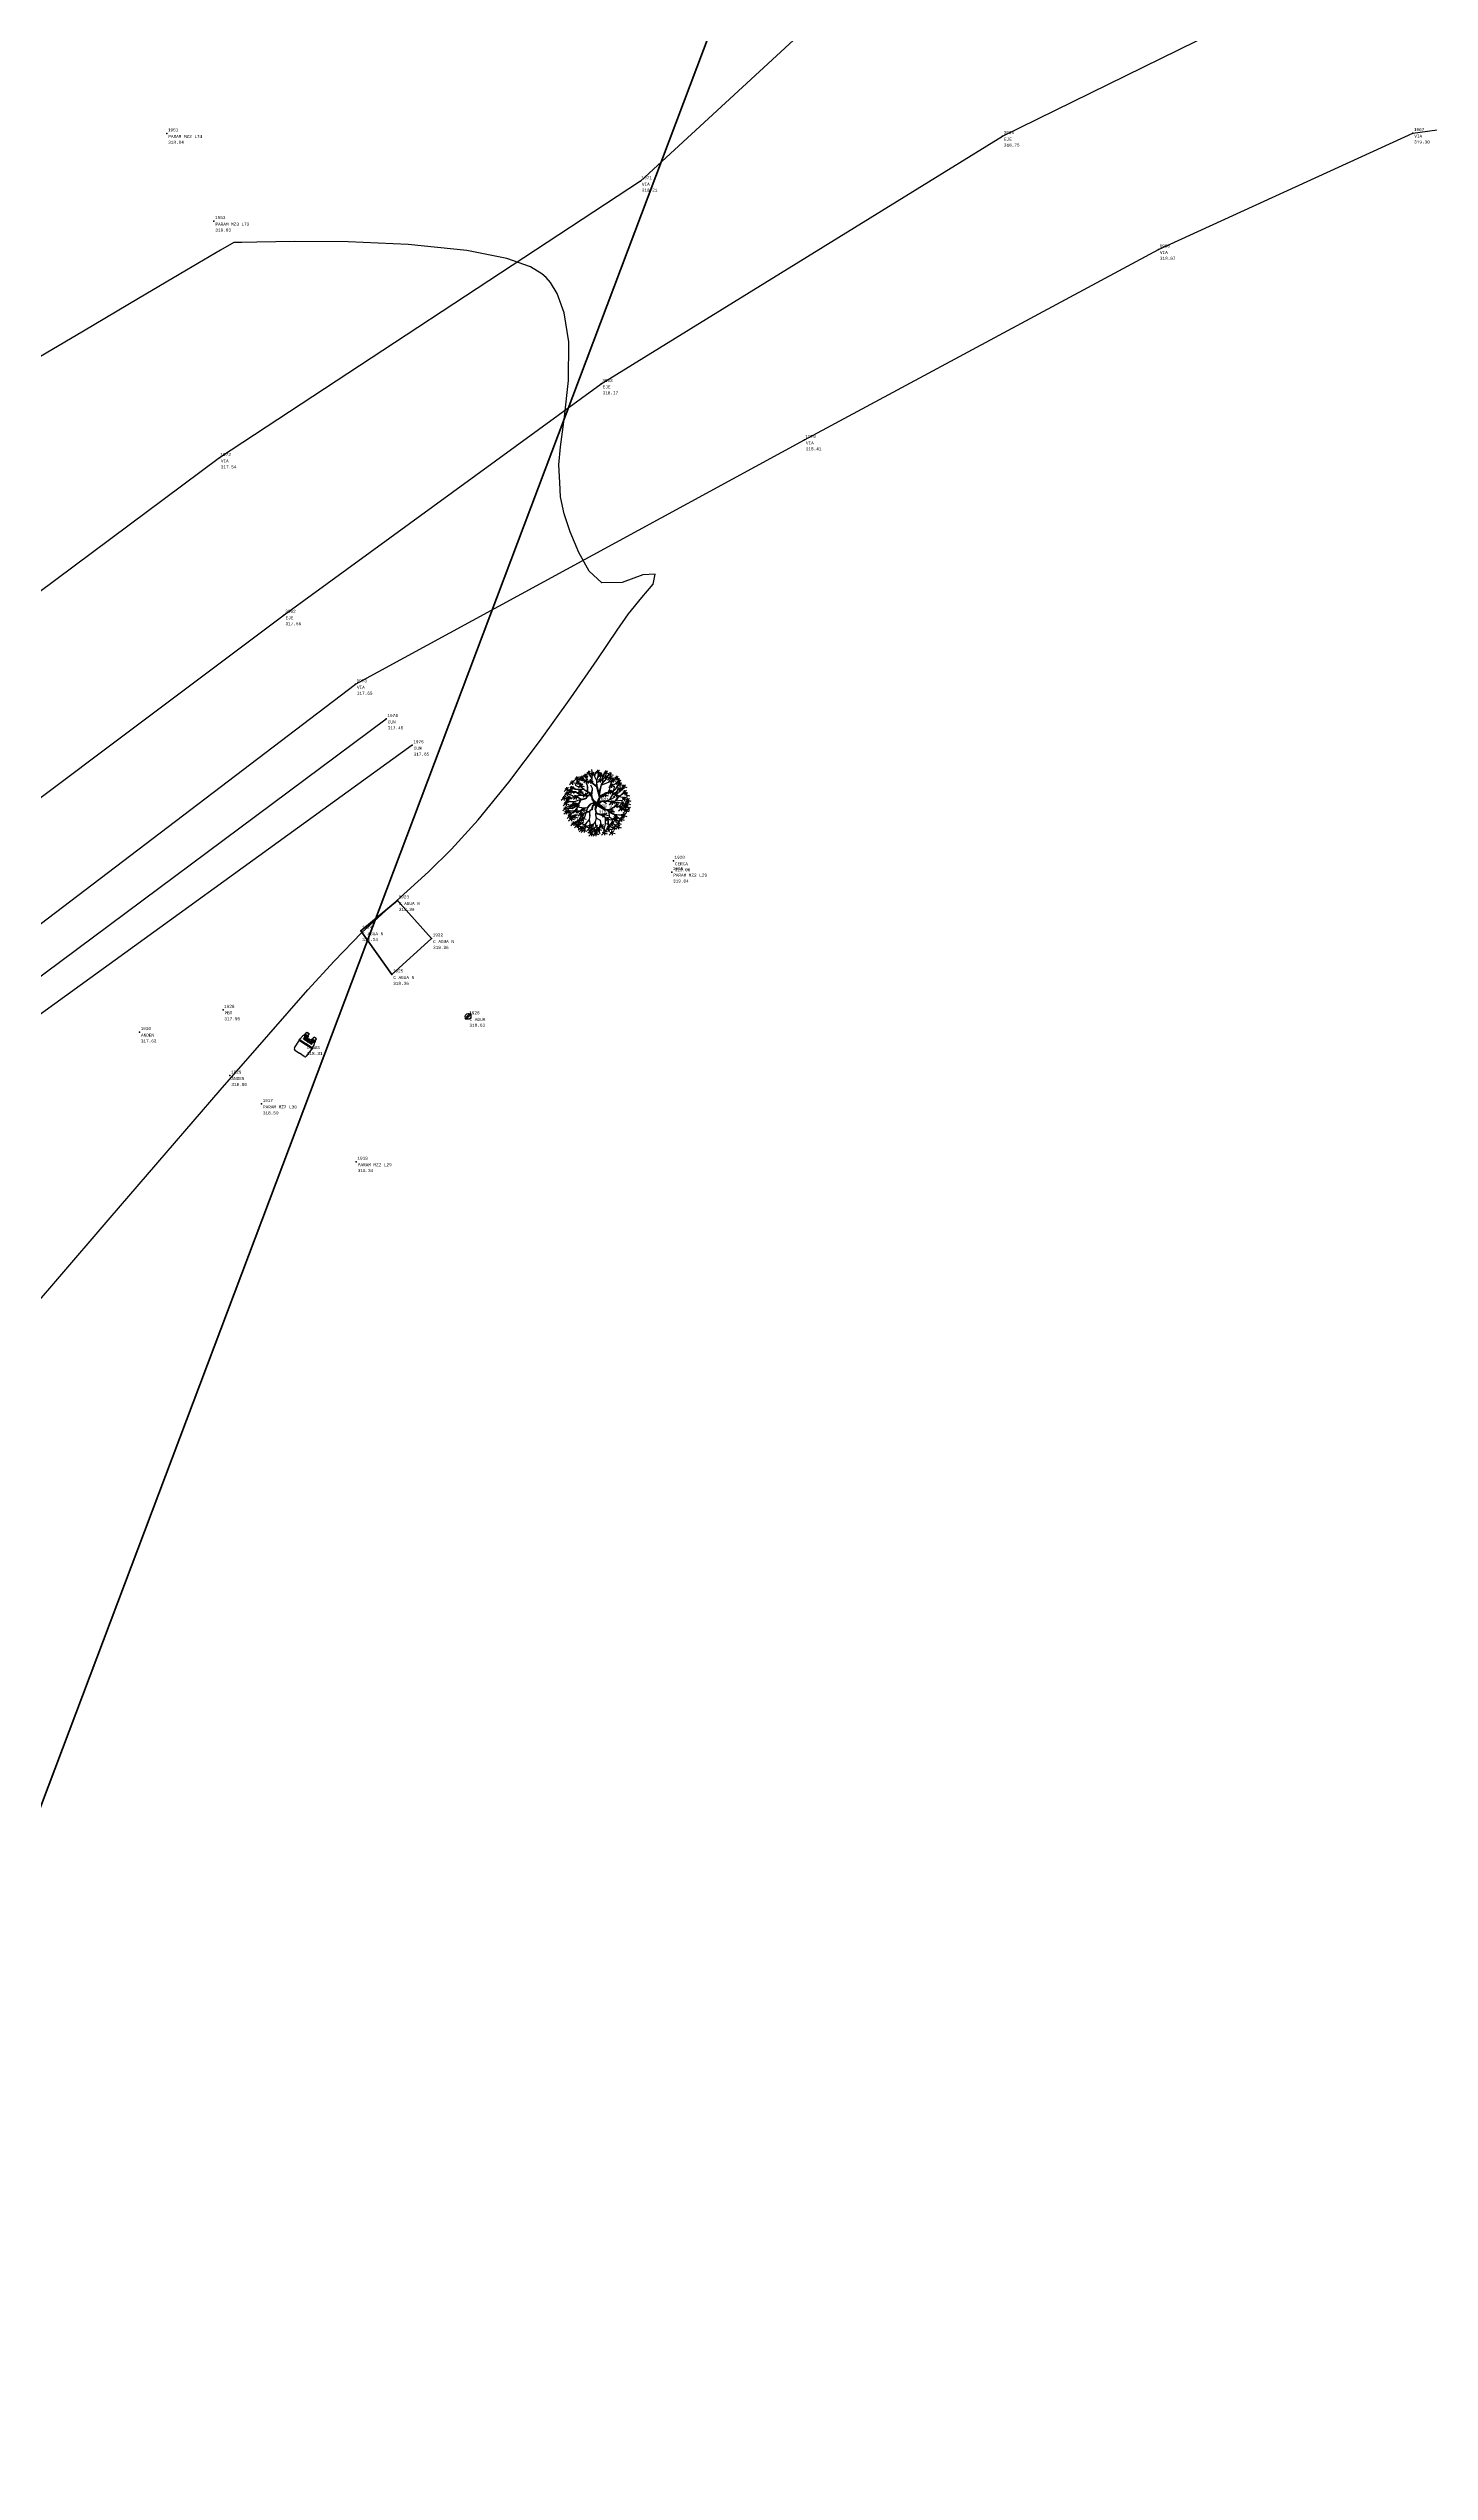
# Model space of a CAD drawing. Header units: metres. Extents: x 5050628 to 5051715, y 2427226 to 2427693.
# Drawn here: x 5051154.96 to 5051177.92, y 2427543.13 to 2427583.38 of the extents above; entities that cross this region are included whole.
import ezdxf
from ezdxf.enums import TextEntityAlignment as Align

# ---------------------------------------------------------------- set-up
doc = ezdxf.new("R2010")
doc.units = ezdxf.units.M
for name, color, linetype in [('1. Eje Vía', 7, 'Continuous'), ('2', 7, 'Continuous'), ('ARBOLES', 3, 'Continuous'), ('C-TOPO-MINR-N', 11, 'Continuous'), ('CONTADOR AGUA', 255, 'Continuous'), ('Cuneta N', 150, 'Continuous'), ('CVL_PUNTO', 2, 'Continuous'), ('CVL_PUNTO_COR', 2, 'Continuous'), ('CVL_PUNTO_NUM', 2, 'Continuous'), ('Vía', 40, 'Continuous')]:
    doc.layers.add(name, color=color, linetype=linetype)
doc.layers.add('C. Agua Negras', color=35, linetype='Continuous', lineweight=40)
doc.layers.add('Red Media Tension', color=6, linetype='Continuous', lineweight=100)
doc.styles.add('MONOTXT4', font='monotxt4.shx')

# ---------------------------------------------------------------- blocks, each defined once
blk = doc.blocks.new('ar-2')
at = {"layer": 'ARBOLES'}
for p, q in [((29.6, 112.49), (29.63, 112.29)), ((29.89, 112.47), (29.91, 112.27)), ((28.53, 111.64), (28.32, 111.46)), ((28.54, 111.43), (28.33, 111.25)), ((28.36, 111.6), (28.59, 111.52)), ((28.36, 111.39), (28.6, 111.31)), ((28.43, 111.66), (28.46, 111.46)), ((28.44, 111.45), (28.46, 111.25)), ((28.7, 111.53), (28.5, 111.35)), ((28.68, 111.44), (28.53, 111.5)), ((28.76, 111.68), (28.56, 111.5)), ((28.79, 111.96), (28.58, 111.78)), ((28.61, 111.92), (28.85, 111.85)), ((28.61, 111.55), (28.63, 111.35)), ((28.67, 111.7), (28.69, 111.5)), ((28.69, 111.98), (28.71, 111.78)), ((28.99, 112.15), (28.79, 111.96)), ((28.82, 112.1), (29.05, 112.03)), ((29.04, 111.96), (28.84, 111.78)), ((28.87, 111.92), (29.1, 111.85)), ((28.9, 112.16), (28.92, 111.96)), ((29.16, 112.15), (28.95, 111.97)), ((28.95, 111.98), (28.97, 111.78)), ((29.15, 111.54), (28.95, 111.36)), ((29.24, 111.94), (28.97, 112.03)), ((28.98, 111.5), (29.21, 111.43)), ((28.99, 112.1), (29.22, 112.03)), ((29.2, 111.81), (28.99, 111.63)), ((29.02, 111.76), (29.26, 111.69)), ((29.06, 112.17), (29.09, 111.97)), ((29.06, 111.56), (29.08, 111.36)), ((29.29, 111.27), (29.08, 111.45)), ((29.1, 111.83), (29.13, 111.63)), ((29.38, 112.27), (29.17, 112.09)), ((29.21, 112.23), (29.44, 112.16)), ((29.43, 111.38), (29.22, 111.2)), ((29.44, 112.04), (29.24, 111.86)), ((29.25, 111.34), (29.49, 111.26)), ((29.27, 112), (29.5, 111.92)), ((29.29, 112.29), (29.31, 112.09)), ((29.33, 111.4), (29.35, 111.2)), ((29.55, 112.41), (29.35, 112.23)), ((29.4, 112.09), (29.36, 112.16)), ((29.38, 112.37), (29.61, 112.3)), ((29.63, 112.03), (29.43, 111.84)), ((29.46, 112.43), (29.48, 112.23)), ((29.46, 111.98), (29.69, 111.91)), ((29.72, 112.36), (29.51, 112.18)), ((29.54, 112.32), (29.78, 112.24)), ((29.54, 112.04), (29.56, 111.84)), ((29.98, 112.46), (29.78, 112.27)), ((29.81, 112.41), (30.04, 112.34)), ((30.1, 112.29), (29.89, 112.1)), ((30.1, 112.06), (29.89, 111.88)), ((29.92, 112.02), (30.16, 111.94)), ((29.93, 112.24), (30.16, 112.17)), ((30, 112.31), (30.03, 112.1)), ((30, 112.08), (30.02, 111.88)), ((30.34, 112.21), (30.14, 112.03)), ((30.35, 112.42), (30.15, 112.24)), ((30.17, 112.17), (30.4, 112.1)), ((30.18, 112.38), (30.41, 112.31)), ((30.24, 111.39), (30.26, 111.19)), ((30.25, 112.23), (30.27, 112.03)), ((30.26, 112.44), (30.28, 112.24)), ((30.55, 112.34), (30.35, 112.16)), ((30.57, 112.17), (30.36, 111.99)), ((30.57, 111.51), (30.37, 111.33)), ((30.38, 112.29), (30.62, 112.22)), ((30.39, 112.13), (30.63, 112.05)), ((30.4, 111.46), (30.63, 111.39)), ((30.43, 111.92), (30.45, 112)), ((30.45, 111.76), (30.68, 111.69)), ((30.46, 112.36), (30.48, 112.16)), ((30.47, 112.19), (30.49, 111.99)), ((30.48, 111.53), (30.5, 111.33)), ((30.69, 112.07), (30.49, 111.88)), ((30.52, 112.02), (30.75, 111.95)), ((30.53, 111.83), (30.55, 111.63)), ((30.6, 112.08), (30.62, 111.88)), ((30.6, 111.33), (30.68, 111.67)), ((30.85, 111.38), (30.64, 111.19)), ((30.86, 112.17), (30.65, 111.99)), ((30.69, 112.13), (30.92, 112.06)), ((30.74, 112.05), (30.98, 111.98)), ((30.75, 111.39), (30.78, 111.19)), ((30.76, 112.19), (30.79, 111.99)), ((30.96, 111.97), (30.76, 111.79)), ((30.79, 111.93), (31.02, 111.85)), ((31.02, 111.86), (30.81, 111.68)), ((30.81, 111.59), (31.04, 111.52)), ((30.84, 111.82), (31.08, 111.75)), ((30.86, 111.78), (30.96, 111.86)), ((30.87, 111.99), (30.89, 111.79)), ((30.92, 111.88), (30.94, 111.68)), ((31.2, 111.76), (30.99, 111.58)), ((31.03, 111.72), (31.26, 111.65)), ((31.24, 111.51), (31.03, 111.33)), ((31.07, 111.46), (31.3, 111.39)), ((31.09, 111.37), (31.23, 111.38)), ((31.11, 111.78), (31.13, 111.58)), ((31.14, 111.53), (31.17, 111.33)), ((31.24, 111.38), (31.27, 111.18)), ((28.4, 111.23), (28.19, 111.04)), ((28.23, 111.18), (28.46, 111.11)), ((28.47, 110.74), (28.26, 110.56)), ((28.48, 110.97), (28.27, 110.79)), ((28.3, 111.24), (28.33, 111.04)), ((28.3, 110.7), (28.53, 110.63)), ((28.31, 110.93), (28.54, 110.85)), ((28.51, 110.58), (28.31, 110.4)), ((28.34, 110.54), (28.57, 110.47)), ((28.57, 111.11), (28.36, 110.93)), ((28.37, 110.76), (28.4, 110.56)), ((28.38, 110.99), (28.41, 110.79)), ((28.6, 111.23), (28.4, 111.05)), ((28.61, 110.58), (28.4, 110.39)), ((28.42, 110.6), (28.44, 110.4)), ((28.43, 111.19), (28.66, 111.11)), ((28.44, 110.53), (28.67, 110.46)), ((28.67, 110.39), (28.46, 110.2)), ((28.47, 111.13), (28.5, 110.93)), ((28.7, 110.84), (28.49, 110.65)), ((28.51, 111.25), (28.53, 111.05)), ((28.51, 110.6), (28.54, 110.39)), ((28.53, 110.79), (28.76, 110.72)), ((28.74, 110.25), (28.53, 110.07)), ((28.56, 110.21), (28.8, 110.14)), ((28.57, 110.4), (28.6, 110.2)), ((28.6, 110.85), (28.63, 110.65)), ((28.64, 110.27), (28.67, 110.07)), ((28.88, 110.93), (28.67, 110.74)), ((28.9, 110.35), (28.69, 110.17)), ((28.7, 110.88), (28.94, 110.81)), ((28.72, 110.31), (28.96, 110.23)), ((28.95, 110.63), (28.75, 110.45)), ((28.96, 111.28), (28.76, 111.09)), ((28.98, 110.9), (28.77, 110.72)), ((28.78, 110.94), (28.8, 110.74)), ((28.78, 110.58), (29.01, 110.51)), ((28.8, 110.37), (28.82, 110.17)), ((28.81, 110.86), (29.04, 110.79)), ((28.86, 110.65), (28.88, 110.45)), ((28.87, 111.29), (28.89, 111.09)), ((28.89, 110.92), (28.91, 110.72)), ((29.18, 110.49), (28.98, 110.31)), ((29.01, 110.45), (29.24, 110.37)), ((29.09, 110.51), (29.11, 110.31)), ((29.32, 110.69), (29.11, 110.5)), ((29.11, 110.23), (29.35, 110.16)), ((29.15, 110.64), (29.38, 110.57)), ((29.23, 110.7), (29.25, 110.5)), ((30.33, 110.45), (30.12, 110.26)), ((30.16, 111.33), (30.39, 111.26)), ((30.16, 110.4), (30.39, 110.33)), ((30.45, 110.25), (30.24, 110.06)), ((30.28, 110.2), (30.51, 110.13)), ((30.35, 110.26), (30.38, 110.06)), ((30.63, 110.61), (30.42, 110.43)), ((30.64, 111.02), (30.43, 110.84)), ((30.45, 110.57), (30.69, 110.5)), ((30.47, 110.98), (30.7, 110.91)), ((30.53, 110.63), (30.55, 110.43)), ((30.54, 111.04), (30.57, 110.84)), ((30.81, 110.32), (30.61, 110.14)), ((30.64, 110.28), (30.87, 110.21)), ((30.87, 110.88), (30.66, 110.7)), ((30.68, 111.33), (30.91, 111.26)), ((30.72, 110.34), (30.74, 110.14)), ((30.72, 110.21), (30.74, 110.01)), ((30.77, 110.9), (30.8, 110.7)), ((31.08, 110.24), (30.87, 110.06)), ((31.09, 110.71), (30.88, 110.53)), ((30.88, 110.23), (31.01, 110.06)), ((31.13, 110.97), (30.92, 110.79)), ((30.92, 110.67), (31.15, 110.6)), ((30.98, 110.26), (31.01, 110.06)), ((30.99, 110.73), (31.02, 110.53)), ((31.2, 110.41), (30.99, 110.22)), ((31.22, 111.2), (31.02, 111.01)), ((31.03, 110.99), (31.06, 110.79)), ((31.05, 111.15), (31.28, 111.08)), ((31.28, 110.82), (31.07, 110.64)), ((31.3, 110.63), (31.09, 110.45)), ((31.1, 110.78), (31.34, 110.7)), ((31.11, 110.42), (31.13, 110.22)), ((31.13, 111.21), (31.15, 111.01)), ((31.13, 110.59), (31.36, 110.52)), ((31.16, 111.32), (31.4, 111.25)), ((31.37, 110.97), (31.16, 110.79)), ((31.18, 110.84), (31.2, 110.64)), ((31.39, 111.13), (31.19, 110.94)), ((31.19, 110.93), (31.43, 110.85)), ((31.21, 110.65), (31.23, 110.45)), ((31.22, 111.08), (31.45, 111.01)), ((31.43, 110.73), (31.23, 110.54)), ((31.27, 110.99), (31.3, 110.79)), ((31.3, 111.14), (31.32, 110.94)), ((31.34, 110.74), (31.36, 110.54)), ((28.85, 110.04), (28.64, 109.85)), ((28.67, 109.99), (28.91, 109.92)), ((28.75, 110.05), (28.78, 109.85)), ((29.01, 109.94), (28.81, 109.76)), ((29.05, 110.12), (28.84, 109.94)), ((28.84, 109.9), (29.07, 109.82)), ((28.88, 110.08), (29.11, 110.01)), ((28.92, 109.96), (28.94, 109.76)), ((28.95, 110.14), (28.98, 109.94)), ((28.97, 109.92), (29, 109.72)), ((29.19, 109.82), (28.98, 109.64)), ((29.24, 110.04), (29.03, 109.86)), ((29.23, 109.75), (29.03, 109.57)), ((29.06, 109.99), (29.3, 109.92)), ((29.09, 109.84), (29.11, 109.64)), ((29.33, 109.72), (29.12, 109.53)), ((29.14, 109.77), (29.16, 109.57)), ((29.16, 109.67), (29.39, 109.6)), ((29.18, 109.91), (29.41, 109.84)), ((29.23, 109.84), (29.46, 109.77)), ((29.24, 109.74), (29.26, 109.53)), ((29.6, 109.82), (29.4, 109.63)), ((29.46, 109.65), (29.69, 109.58)), ((29.68, 109.55), (29.48, 109.36)), ((29.51, 109.83), (29.53, 109.63)), ((29.51, 109.52), (29.63, 109.68)), ((29.51, 109.5), (29.74, 109.43)), ((29.54, 109.71), (29.56, 109.51)), ((29.58, 109.9), (29.6, 109.7)), ((29.59, 109.56), (29.61, 109.36)), ((29.65, 109.67), (29.89, 109.6)), ((29.89, 109.87), (29.68, 109.69)), ((29.89, 109.56), (29.68, 109.37)), ((29.9, 109.77), (29.7, 109.59)), ((29.71, 109.51), (29.95, 109.44)), ((29.73, 109.74), (29.75, 109.53)), ((29.79, 109.57), (29.81, 109.37)), ((30.01, 109.76), (29.8, 109.58)), ((29.87, 109.75), (29.83, 109.61)), ((29.83, 109.61), (29.85, 109.48)), ((29.84, 109.72), (30.07, 109.65)), ((29.91, 109.78), (29.94, 109.58)), ((30.17, 109.91), (29.96, 109.72)), ((29.99, 109.86), (30.23, 109.79)), ((30.28, 109.6), (30.08, 109.42)), ((30.11, 109.56), (30.34, 109.48)), ((30.17, 109.62), (30.21, 109.52)), ((30.19, 109.62), (30.21, 109.42)), ((30.47, 109.8), (30.26, 109.61)), ((30.29, 109.96), (30.53, 109.88)), ((30.3, 109.75), (30.53, 109.68)), ((30.38, 109.81), (30.4, 109.61)), ((30.65, 110.02), (30.44, 109.84)), ((30.65, 109.61), (30.44, 109.42)), ((30.47, 109.56), (30.71, 109.49)), ((30.48, 109.98), (30.71, 109.91)), ((30.74, 109.83), (30.54, 109.65)), ((30.55, 110.04), (30.58, 109.84)), ((30.55, 109.62), (30.57, 109.42)), ((30.57, 109.78), (30.8, 109.71)), ((30.81, 110.19), (30.61, 110.01)), ((30.65, 109.85), (30.67, 109.65)), ((30.94, 109.88), (30.73, 109.7)), ((30.94, 110.05), (30.74, 109.87)), ((30.77, 110.01), (31, 109.93)), ((30.77, 109.83), (31, 109.76)), ((30.84, 109.9), (30.87, 109.7)), ((30.85, 110.07), (30.87, 109.87)), ((30.9, 110.2), (31.14, 110.12))]:
    blk.add_line(p, q, dxfattribs=at)
at = {"layer": 'ARBOLES', "color": 27}
for p, q in [((28.71, 111.25), (28.48, 111.36)), ((28.53, 111.49), (28.76, 111.42)), ((28.59, 111.64), (28.82, 111.57)), ((28.85, 111.56), (28.61, 111.66)), ((28.85, 111.56), (28.64, 111.67)), ((28.9, 111.56), (28.65, 111.69)), ((28.85, 111.44), (28.68, 111.44)), ((28.85, 111.43), (28.75, 111.37)), ((28.98, 111.68), (28.85, 111.74)), ((29.25, 111.56), (28.85, 111.56)), ((29.09, 111.3), (28.85, 111.44)), ((29.04, 111.3), (28.85, 111.43)), ((29.04, 111.84), (28.91, 111.98)), ((29.09, 111.68), (28.98, 111.68)), ((29.1, 111.68), (29.04, 111.84)), ((29.25, 111.96), (29.09, 112.15)), ((29.26, 111.56), (29.1, 111.68)), ((29.12, 112.15), (29.24, 111.99)), ((29.24, 111.99), (29.14, 112.17)), ((29.28, 111.97), (29.16, 112.19)), ((29.38, 111.89), (29.25, 111.96)), ((29.49, 111.41), (29.25, 111.56)), ((29.56, 111.33), (29.27, 111.53)), ((29.38, 111.9), (29.28, 111.97)), ((29.35, 112.06), (29.37, 111.86)), ((29.37, 111.84), (29.41, 112.15)), ((29.42, 111.73), (29.37, 111.84)), ((29.37, 111.84), (29.42, 111.68)), ((29.49, 111.89), (29.38, 111.9)), ((29.59, 111.88), (29.38, 111.89)), ((29.41, 112.15), (29.39, 112.29)), ((29.42, 111.68), (29.41, 111.47)), ((29.44, 111.46), (29.42, 111.73)), ((29.62, 111.89), (29.49, 111.89)), ((29.62, 111.33), (29.49, 111.41)), ((29.64, 112.03), (29.5, 112.31)), ((29.66, 111.6), (29.58, 111.76)), ((29.86, 111.66), (29.59, 111.88)), ((29.6, 111.35), (29.66, 111.59)), ((29.62, 112.38), (29.64, 112.18)), ((29.64, 112.22), (29.62, 112.34)), ((29.62, 111.89), (29.64, 112.04)), ((29.63, 111.35), (29.66, 111.6)), ((29.64, 111.99), (29.66, 112.35)), ((29.64, 112.34), (29.65, 112.22)), ((29.64, 112.04), (29.64, 112.22)), ((29.67, 111.83), (29.64, 111.99)), ((29.64, 111.91), (29.64, 111.86)), ((29.88, 111.66), (29.67, 111.83)), ((29.76, 112.14), (29.69, 112.34)), ((29.76, 112.14), (29.79, 112.36)), ((29.85, 111.96), (29.76, 112.14)), ((29.84, 111.7), (29.86, 111.95)), ((29.87, 111.68), (29.85, 111.96)), ((29.86, 111.96), (29.97, 112.36)), ((29.98, 111.2), (29.86, 111.66)), ((29.97, 111.38), (29.88, 111.66)), ((29.96, 111.42), (30.07, 111.77)), ((30, 111.35), (29.97, 111.38)), ((30, 111.18), (29.97, 111.35)), ((29.98, 111.38), (30.02, 111.53)), ((30, 111.37), (30.08, 111.79)), ((30.02, 111.18), (30, 111.35)), ((30.02, 111.25), (30.3, 111.41)), ((30.03, 111.21), (30.25, 111.36)), ((30.04, 111.18), (30.31, 111.4)), ((30.13, 112.13), (30.05, 112.35)), ((30.08, 111.79), (30.14, 111.88)), ((30.09, 111.78), (30.22, 111.82)), ((30.1, 111.81), (30.23, 111.83)), ((30.14, 111.88), (30.13, 112.13)), ((30.33, 111.38), (30.13, 111.19)), ((30.14, 112.14), (30.23, 112.3)), ((30.14, 111.92), (30.3, 112.04)), ((30.15, 111.88), (30.3, 112.03)), ((30.22, 111.82), (30.43, 111.91)), ((30.3, 112.03), (30.4, 112.25)), ((30.3, 111.41), (30.42, 111.42)), ((30.31, 111.4), (30.47, 111.41)), ((30.38, 111.42), (30.46, 111.59)), ((30.62, 111.81), (30.42, 111.63)), ((30.42, 111.42), (30.45, 111.5)), ((30.43, 111.91), (30.74, 112.06)), ((30.45, 111.5), (30.49, 111.7)), ((30.47, 111.41), (30.56, 111.45)), ((30.48, 111.71), (30.55, 111.89)), ((30.49, 111.7), (30.7, 111.8)), ((30.5, 111.74), (30.69, 111.79)), ((30.55, 111.89), (30.6, 111.96)), ((30.56, 111.45), (30.74, 111.58)), ((30.6, 111.96), (30.62, 112.12)), ((30.61, 111.37), (30.79, 111.44)), ((30.61, 111.32), (30.78, 111.43)), ((30.7, 111.8), (30.86, 111.96)), ((30.74, 111.58), (30.86, 111.78)), ((30.76, 111.86), (30.87, 111.94)), ((30.76, 111.85), (30.88, 111.92)), ((30.98, 111.64), (30.77, 111.45)), ((30.78, 111.65), (31.02, 111.58)), ((30.78, 111.43), (30.94, 111.45)), ((30.79, 111.43), (30.89, 111.62)), ((30.88, 111.22), (31.09, 111.37)), ((30.89, 111.65), (30.91, 111.45)), ((30.94, 111.45), (31.09, 111.65)), ((30.94, 111.45), (31.12, 111.61)), ((28.4, 111.06), (28.63, 110.99)), ((28.79, 110.98), (28.41, 111.01)), ((28.41, 110.99), (28.77, 110.98)), ((28.64, 111.16), (28.42, 111.14)), ((28.65, 110.82), (28.42, 110.71)), ((28.43, 111.16), (28.56, 111.17)), ((28.72, 111.15), (28.44, 111.2)), ((28.7, 110.64), (28.46, 110.67)), ((28.57, 110.53), (28.46, 110.5)), ((28.63, 110.53), (28.47, 110.48)), ((28.5, 110.34), (28.73, 110.27)), ((28.8, 110.5), (28.53, 110.34)), ((28.75, 110.54), (28.54, 110.53)), ((28.86, 110.36), (28.58, 110.27)), ((28.71, 110.28), (28.58, 110.26)), ((28.6, 110.23), (28.71, 110.28)), ((28.61, 110.21), (28.84, 110.34)), ((28.92, 110.56), (28.63, 110.53)), ((28.8, 110.98), (28.65, 110.82)), ((28.85, 110.74), (28.7, 110.64)), ((28.83, 111.17), (28.71, 111.25)), ((28.82, 111.17), (28.72, 111.15)), ((28.79, 111.23), (29.02, 111.16)), ((29.1, 111.09), (28.8, 110.98)), ((28.99, 110.79), (28.8, 110.5)), ((29.12, 111.09), (28.81, 111.28)), ((29.02, 111.28), (28.82, 111.17)), ((28.98, 110.81), (28.85, 110.74)), ((29.11, 110.34), (28.86, 110.36)), ((29.28, 110.68), (28.92, 110.72)), ((29.06, 110.54), (28.92, 110.56)), ((29.07, 110.53), (28.92, 110.44)), ((29.07, 111.07), (28.97, 110.8)), ((29.09, 110.25), (28.97, 109.77)), ((29.1, 111.06), (28.98, 110.81)), ((29.08, 110.25), (28.99, 110.1)), ((29, 111.17), (29.14, 111.1)), ((29.25, 111.25), (29.02, 111.28)), ((29.23, 111.27), (29.04, 111.3)), ((29.18, 110.67), (29.06, 110.54)), ((29.18, 110.28), (29.08, 110.25)), ((29.29, 110.27), (29.08, 110.09)), ((29.28, 111.26), (29.09, 111.3)), ((29.34, 111.13), (29.1, 111.09)), ((29.27, 110.25), (29.1, 110.05)), ((29.11, 111.07), (29.33, 111.12)), ((29.23, 110.43), (29.11, 110.34)), ((29.12, 110.33), (29.23, 110.41)), ((29.23, 110.41), (29.17, 110.28)), ((29.41, 110.69), (29.18, 110.67)), ((29.25, 110.43), (29.18, 110.28)), ((29.19, 110.29), (29.21, 110.09)), ((29.41, 110.51), (29.23, 110.43)), ((29.43, 110.49), (29.25, 110.43)), ((29.41, 111.26), (29.26, 111.26)), ((29.42, 110.69), (29.27, 110.25)), ((29.46, 111.28), (29.28, 111.26)), ((29.47, 111.28), (29.34, 111.13)), ((29.43, 111.28), (29.34, 111.13)), ((29.54, 110.87), (29.38, 110.69)), ((29.55, 110.86), (29.41, 110.69)), ((29.51, 110.52), (29.41, 110.51)), ((29.43, 110.69), (29.58, 110.87)), ((29.5, 110.48), (29.43, 110.49)), ((29.54, 111.33), (29.46, 111.28)), ((29.55, 111.31), (29.47, 111.28)), ((29.52, 110.33), (29.49, 110.15)), ((29.5, 110.52), (29.52, 110.33)), ((29.61, 110.61), (29.51, 110.53)), ((29.58, 110.58), (29.51, 110.52)), ((29.52, 110.31), (29.53, 110.51)), ((29.74, 110.94), (29.54, 110.87)), ((29.55, 111.31), (29.63, 111.14)), ((29.76, 110.92), (29.55, 110.86)), ((29.59, 111.27), (29.56, 111.33)), ((29.63, 110.6), (29.58, 110.58)), ((29.64, 111.11), (29.6, 111.32)), ((29.64, 110.77), (29.61, 110.61)), ((29.66, 111.13), (29.62, 111.33)), ((29.65, 110.74), (29.63, 110.6)), ((29.75, 110.97), (29.64, 111.11)), ((29.76, 110.92), (29.64, 111.1)), ((29.85, 110.92), (29.65, 110.74)), ((29.76, 110.99), (29.66, 111.13)), ((29.66, 110.77), (29.78, 110.94)), ((29.81, 110.92), (29.66, 110.77)), ((29.86, 110.92), (29.75, 110.97)), ((29.86, 110.92), (29.76, 110.99)), ((29.81, 110.87), (29.77, 110.62)), ((29.85, 110.92), (29.78, 110.61)), ((29.78, 110.61), (29.81, 110.46)), ((29.8, 110.45), (29.79, 110.36)), ((29.82, 110.43), (29.79, 110.36)), ((29.79, 110.36), (29.84, 110.21)), ((29.79, 110.36), (29.82, 110.18)), ((29.86, 110.81), (29.8, 110.62)), ((29.8, 110.62), (29.82, 110.47)), ((29.81, 110.46), (29.89, 110.41)), ((29.82, 110.47), (29.91, 110.43)), ((29.84, 110.21), (30.02, 110.12)), ((29.85, 110.92), (29.98, 111.2)), ((29.85, 110.92), (30, 111.18)), ((29.85, 110.92), (29.89, 110.81)), ((29.89, 110.95), (29.88, 110.92)), ((29.88, 110.92), (29.9, 110.82)), ((29.89, 110.81), (30.22, 110.6)), ((29.89, 110.41), (30.12, 110.34)), ((29.9, 110.82), (29.92, 110.92)), ((29.91, 110.43), (30.09, 110.37)), ((29.92, 110.99), (30.02, 111.16)), ((29.92, 110.94), (30.04, 111.02)), ((29.92, 110.92), (29.92, 110.99)), ((29.92, 110.91), (30.02, 110.99)), ((29.93, 110.9), (30.29, 110.62)), ((29.94, 110.8), (29.93, 110.87)), ((29.93, 110.87), (30.21, 110.66)), ((30.2, 110.63), (29.94, 110.8)), ((29.95, 110.89), (30.09, 111)), ((30.21, 110.66), (29.97, 110.81)), ((30.02, 110.99), (30.1, 111.02)), ((30.29, 110.41), (30.06, 110.38)), ((30.09, 111), (30.15, 111)), ((30.1, 111.02), (30.3, 111.02)), ((30.12, 110.37), (30.25, 110.26)), ((30.12, 110.34), (30.25, 110.25)), ((30.13, 110.37), (30.29, 110.41)), ((30.15, 111), (30.31, 110.89)), ((30.19, 110.99), (30.32, 111.01)), ((30.29, 110.62), (30.2, 110.63)), ((30.22, 110.6), (30.34, 110.59)), ((30.25, 110.25), (30.24, 109.93)), ((30.26, 110.26), (30.38, 110.07)), ((30.28, 111.02), (30.47, 111.09)), ((30.3, 111.02), (30.42, 110.99)), ((30.31, 110.62), (30.37, 110.62)), ((30.34, 110.59), (30.42, 110.49)), ((30.35, 111.02), (30.48, 111.09)), ((30.37, 110.62), (30.5, 110.65)), ((30.4, 110.58), (30.45, 110.49)), ((30.41, 110.58), (30.53, 110.64)), ((30.42, 110.99), (30.73, 111.02)), ((30.42, 110.49), (30.7, 110.37)), ((30.42, 110.49), (30.43, 110.28)), ((30.45, 110.28), (30.43, 110.48)), ((30.43, 110.28), (30.55, 110.19)), ((30.45, 110.49), (30.69, 110.39)), ((30.47, 111.09), (30.61, 111.32)), ((30.49, 111.09), (30.72, 111.21)), ((30.5, 110.65), (30.74, 110.79)), ((30.53, 110.99), (30.66, 110.99)), ((30.53, 110.64), (30.73, 110.77)), ((30.63, 111), (30.72, 110.95)), ((30.68, 110.36), (30.88, 110.23)), ((30.69, 110.84), (30.93, 110.76)), ((30.69, 110.39), (31, 110.35)), ((30.7, 110.37), (31.02, 110.38)), ((30.72, 110.95), (30.91, 110.94)), ((30.73, 111.02), (30.88, 111.22)), ((30.73, 110.77), (30.9, 110.74)), ((30.74, 110.79), (30.88, 110.75)), ((30.75, 111.02), (30.98, 111.05)), ((30.78, 111.04), (30.89, 111.23)), ((30.88, 110.75), (31.2, 110.79)), ((30.89, 111.22), (31.27, 111.17)), ((30.9, 110.74), (31.16, 110.63)), ((30.91, 110.94), (31.29, 110.87)), ((31.14, 110.61), (30.91, 110.72)), ((31.18, 110.81), (30.92, 110.76)), ((30.96, 110.93), (31.19, 110.85)), ((30.98, 111.05), (31.06, 111.04)), ((31, 110.35), (31.1, 110.19)), ((31.02, 110.38), (31.23, 110.44)), ((31.03, 110.36), (31.26, 110.29)), ((31.26, 110.6), (31.14, 110.62)), ((31.25, 110.58), (31.14, 110.61)), ((31.16, 110.63), (31.27, 110.62)), ((31.3, 110.8), (31.18, 110.81)), ((31.2, 110.79), (31.29, 110.75)), ((31.3, 110.78), (31.22, 110.79)), ((28.99, 110.1), (28.75, 109.98)), ((29.03, 110.16), (28.96, 109.79)), ((29.22, 109.77), (29.08, 109.69)), ((29.68, 109.92), (29.22, 109.77)), ((29.25, 109.78), (29.71, 109.95)), ((29.3, 109.68), (29.26, 109.62)), ((29.32, 109.95), (29.3, 109.68)), ((29.49, 110.15), (29.32, 109.95)), ((29.63, 109.69), (29.43, 109.51)), ((29.68, 109.88), (29.47, 109.7)), ((29.66, 109.73), (29.47, 109.52)), ((29.52, 109.98), (29.49, 109.75)), ((29.5, 110.16), (29.52, 109.98)), ((29.66, 109.72), (29.54, 109.51)), ((29.68, 109.92), (29.66, 109.73)), ((29.78, 110.03), (29.68, 109.92)), ((29.83, 110.2), (29.78, 110.04)), ((29.78, 110.04), (29.79, 109.88)), ((29.79, 109.88), (29.87, 109.75)), ((29.87, 109.75), (30, 109.49)), ((30.04, 109.92), (29.96, 109.75)), ((30.02, 109.91), (29.96, 109.76)), ((29.96, 109.75), (29.96, 109.49)), ((30.02, 110.12), (30.04, 109.92)), ((30.03, 109.97), (30.02, 109.91)), ((30.04, 109.92), (30.1, 109.77)), ((30.07, 109.92), (30.09, 109.72)), ((30.1, 109.77), (30.34, 109.57)), ((30.24, 109.93), (30.17, 109.62)), ((30.37, 110.05), (30.38, 109.85)), ((30.4, 109.59), (30.37, 109.84)), ((30.38, 110.07), (30.4, 109.88)), ((30.38, 109.85), (30.42, 109.59)), ((30.39, 109.88), (30.44, 109.59)), ((30.4, 109.88), (30.65, 109.73)), ((30.55, 110.19), (30.61, 109.97)), ((30.57, 110.17), (30.81, 110.1)), ((30.58, 110.19), (30.83, 110.11)), ((30.61, 109.97), (30.77, 109.85)), ((30.64, 110.15), (30.87, 110.07)), ((30.83, 110.11), (30.91, 109.98))]:
    blk.add_line(p, q, dxfattribs=at)
blk = doc.blocks.new('CONT')
for p, q in [((-0.02, 0.02), (-0.14, -0.11)), ((-0.02, 0.02), (0.11, 0.14)), ((0.02, -0.02), (0.14, 0.11)), ((0.02, -0.02), (-0.11, -0.14))]:
    blk.add_line(p, q)
blk.add_circle((0, 0), 0.125)
blk = doc.blocks.new('A$Cf7b1f20d')
at = {"layer": '2', "xscale": 2, "yscale": 2, "zscale": 2}
blk.add_blockref('CONT', (0.28, 0.28), dxfattribs=at)
blk = doc.blocks.new('*X64')
at = {"color": 0}
for p, q in [((833.9, 176.5, 2), (834.9, 177.6, 2)), ((833.9, 177, 2), (834.5, 177.6, 2)), ((833.9, 177.4, 2), (834, 177.6, 2)), ((833.9, 176.1, 2), (834.4, 176.6, 2)), ((833.9, 175.6, 2), (834.4, 176.1, 2)), ((833.9, 175.2, 2), (834.4, 175.7, 2)), ((833.9, 174.7, 2), (834.4, 175.2, 2)), ((834, 174.4, 2), (834.6, 175, 2)), ((834.4, 174.4, 2), (835, 175, 2)), ((834.8, 177, 2), (835.4, 177.6, 2)), ((834.9, 174.4, 2), (836.4, 175.9, 2)), ((835.2, 177, 2), (835.8, 177.6, 2)), ((835.3, 174.4, 2), (836.4, 175.4, 2)), ((835.4, 176.2, 2), (836.7, 177.6, 2)), ((835.4, 176.7, 2), (836.3, 177.6, 2)), ((835.4, 175.8, 2), (836.4, 176.8, 2)), ((835.4, 175.3, 2), (836.4, 176.3, 2)), ((835.8, 174.4, 2), (836.4, 175, 2)), ((836.2, 174.4, 2), (836.8, 175, 2)), ((836.6, 177, 2), (837.2, 177.6, 2)), ((836.7, 174.4, 2), (837.3, 175, 2)), ((837, 177, 2), (837.6, 177.6, 2)), ((837.1, 174.4, 2), (838.4, 175.6, 2)), ((837.4, 176.4, 2), (838.5, 177.6, 2)), ((837.4, 176.9, 2), (838.1, 177.6, 2)), ((837.4, 176, 2), (839, 177.6, 2)), ((837.4, 175.5, 2), (838.4, 176.5, 2)), ((837.4, 175.1, 2), (838.4, 176.1, 2)), ((837.6, 174.4, 2), (838.4, 175.2, 2)), ((838, 174.4, 2), (838.6, 175, 2)), ((838.5, 174.4, 2), (839.1, 175, 2)), ((838.8, 177, 2), (839.4, 177.6, 2)), ((838.9, 174.4, 2), (840.1, 175.6, 2)), ((839.3, 177, 2), (839.9, 177.6, 2)), ((839.4, 176.6, 2), (840.1, 177.4, 2)), ((839.4, 176.2, 2), (840.1, 177, 2)), ((839.4, 175.7, 2), (840.1, 176.5, 2)), ((839.4, 175.3, 2), (840.1, 176.1, 2)), ((839.4, 174.4, 2), (840.1, 175.2, 2)), ((839.8, 174.4, 2), (840.1, 174.7, 2))]:
    blk.add_line(p, q, dxfattribs=at)
blk = doc.blocks.new('gas')
for p, q in [((840269.27, 1366923.32, -0.27), (840269.23, 1366923.32, -0.27)), ((840269.23, 1366923.24, -0.27), (840269.23, 1366923.32, -0.27)), ((840269.28, 1366923.28, -0.27), (840269.23, 1366923.28, -0.27)), ((840269.27, 1366923.24, -0.27), (840269.23, 1366923.24, -0.27)), ((840269.28, 1366923.33, -0.27), (840269.31, 1366923.67, -0.27)), ((840269.28, 1366923.32, -0.27), (840269.9, 1366923.32, -0.27)), ((840269.28, 1366923.28, -0.27), (840269.9, 1366923.28, -0.27)), ((840269.28, 1366923.24, -0.27), (840269.9, 1366923.24, -0.27)), ((840269.28, 1366923.23, -0.27), (840269.31, 1366922.48, -0.27)), ((840269.36, 1366923.8, -0.27), (840269.36, 1366923.91, -0.27)), ((840269.36, 1366923.82, -0.27), (840269.74, 1366923.82, -0.27)), ((840269.36, 1366923.8, -0.27), (840269.74, 1366923.8, -0.27)), ((840269.4, 1366923.93, -0.27), (840269.55, 1366923.93, -0.27)), ((840269.42, 1366923.93, -0.27), (840269.42, 1366924.14, -0.27)), ((840269.42, 1366924.14, -0.27), (840269.67, 1366924.14, -0.27)), ((840269.42, 1366923.78, -0.27), (840269.42, 1366923.8, -0.27)), ((840269.43, 1366923.78, -0.27), (840269.9, 1366923.78, -0.27)), ((840269.45, 1366923.91, -0.27), (840269.45, 1366923.82, -0.27)), ((840269.51, 1366923.53, -0.27), (840269.51, 1366923.78, -0.27)), ((840269.51, 1366923.53, -0.27), (840269.9, 1366923.53, -0.27)), ((840269.53, 1366923.76, -0.27), (840269.9, 1366923.76, -0.27)), ((840269.53, 1366923.55, -0.27), (840269.53, 1366923.76, -0.27)), ((840269.53, 1366923.55, -0.27), (840269.9, 1366923.55, -0.27)), ((840269.69, 1366923.93, -0.27), (840269.55, 1366923.93, -0.27)), ((840269.57, 1366923.59, -0.27), (840269.57, 1366923.72, -0.27)), ((840269.57, 1366923.72, -0.27), (840270.01, 1366923.72, -0.27)), ((840269.57, 1366923.59, -0.27), (840270.01, 1366923.59, -0.27)), ((840269.62, 1366923.68, -0.27), (840269.64, 1366923.68, -0.27)), ((840269.62, 1366923.64, -0.27), (840269.62, 1366923.68, -0.27)), ((840269.62, 1366923.64, -0.27), (840269.64, 1366923.64, -0.27)), ((840269.64, 1366923.91, -0.27), (840269.64, 1366923.82, -0.27)), ((840269.64, 1366923.64, -0.27), (840269.64, 1366923.68, -0.27)), ((840269.66, 1366923.68, -0.27), (840269.68, 1366923.68, -0.27)), ((840269.66, 1366923.64, -0.27), (840269.66, 1366923.68, -0.27)), ((840269.66, 1366923.64, -0.27), (840269.68, 1366923.64, -0.27)), ((840269.67, 1366923.93, -0.27), (840269.67, 1366924.14, -0.27)), ((840269.67, 1366923.78, -0.27), (840269.67, 1366923.8, -0.27)), ((840269.68, 1366923.64, -0.27), (840269.68, 1366923.68, -0.27)), ((840269.71, 1366923.68, -0.27), (840269.73, 1366923.68, -0.27)), ((840269.71, 1366923.64, -0.27), (840269.71, 1366923.68, -0.27)), ((840269.71, 1366923.64, -0.27), (840269.73, 1366923.64, -0.27)), ((840269.73, 1366923.8, -0.27), (840269.73, 1366923.91, -0.27)), ((840269.73, 1366923.64, -0.27), (840269.73, 1366923.68, -0.27)), ((840269.75, 1366923.68, -0.27), (840269.77, 1366923.68, -0.27)), ((840269.75, 1366923.64, -0.27), (840269.75, 1366923.68, -0.27)), ((840269.75, 1366923.64, -0.27), (840269.77, 1366923.64, -0.27)), ((840269.77, 1366923.64, -0.27), (840269.77, 1366923.68, -0.27)), ((840269.79, 1366923.68, -0.27), (840269.81, 1366923.68, -0.27)), ((840269.79, 1366923.64, -0.27), (840269.79, 1366923.68, -0.27)), ((840269.79, 1366923.64, -0.27), (840269.81, 1366923.64, -0.27)), ((840269.81, 1366923.64, -0.27), (840269.81, 1366923.68, -0.27)), ((840269.83, 1366923.68, -0.27), (840269.85, 1366923.68, -0.27)), ((840269.83, 1366923.64, -0.27), (840269.83, 1366923.68, -0.27)), ((840269.83, 1366923.64, -0.27), (840269.85, 1366923.64, -0.27)), ((840269.85, 1366923.64, -0.27), (840269.85, 1366923.68, -0.27)), ((840269.86, 1366923.69, -0.27), (840269.86, 1366923.62, -0.27)), ((840269.86, 1366923.69, -0.27), (840269.99, 1366923.69, -0.27)), ((840269.86, 1366923.62, -0.27), (840269.99, 1366923.62, -0.27)), ((840269.87, 1366923.68, -0.27), (840269.89, 1366923.68, -0.27)), ((840269.87, 1366923.64, -0.27), (840269.87, 1366923.68, -0.27)), ((840269.87, 1366923.64, -0.27), (840269.89, 1366923.64, -0.27)), ((840269.89, 1366923.64, -0.27), (840269.89, 1366923.68, -0.27)), ((840270.37, 1366923.78, -0.27), (840269.9, 1366923.78, -0.27)), ((840270.28, 1366923.76, -0.27), (840269.9, 1366923.76, -0.27)), ((840270.28, 1366923.55, -0.27), (840269.9, 1366923.55, -0.27)), ((840270.3, 1366923.53, -0.27), (840269.9, 1366923.53, -0.27)), ((840270.53, 1366923.32, -0.27), (840269.9, 1366923.32, -0.27)), ((840270.53, 1366923.28, -0.27), (840269.9, 1366923.28, -0.27)), ((840270.53, 1366923.24, -0.27), (840269.9, 1366923.24, -0.27)), ((840269.91, 1366923.68, -0.27), (840269.94, 1366923.68, -0.27)), ((840269.91, 1366923.64, -0.27), (840269.91, 1366923.68, -0.27)), ((840269.91, 1366923.64, -0.27), (840269.94, 1366923.64, -0.27)), ((840269.94, 1366923.64, -0.27), (840269.94, 1366923.68, -0.27)), ((840269.96, 1366923.68, -0.27), (840269.98, 1366923.68, -0.27)), ((840269.96, 1366923.64, -0.27), (840269.96, 1366923.68, -0.27)), ((840269.96, 1366923.64, -0.27), (840269.98, 1366923.64, -0.27)), ((840269.98, 1366923.64, -0.27), (840269.98, 1366923.68, -0.27)), ((840269.99, 1366923.69, -0.27), (840269.99, 1366923.62, -0.27)), ((840270.01, 1366923.59, -0.27), (840270.01, 1366923.72, -0.27)), ((840270.07, 1366923.8, -0.27), (840270.07, 1366923.91, -0.27)), ((840270.44, 1366923.82, -0.27), (840270.07, 1366923.82, -0.27)), ((840270.44, 1366923.8, -0.27), (840270.07, 1366923.8, -0.27)), ((840270.11, 1366923.93, -0.27), (840270.26, 1366923.93, -0.27)), ((840270.38, 1366924.14, -0.27), (840270.13, 1366924.14, -0.27)), ((840270.13, 1366923.93, -0.27), (840270.13, 1366924.14, -0.27)), ((840270.13, 1366923.78, -0.27), (840270.13, 1366923.8, -0.27)), ((840270.16, 1366923.91, -0.27), (840270.16, 1366923.82, -0.27)), ((840270.4, 1366923.93, -0.27), (840270.26, 1366923.93, -0.27)), ((840270.28, 1366923.55, -0.27), (840270.28, 1366923.76, -0.27)), ((840270.3, 1366923.53, -0.27), (840270.3, 1366923.78, -0.27)), ((840270.35, 1366923.91, -0.27), (840270.35, 1366923.82, -0.27)), ((840270.38, 1366923.93, -0.27), (840270.38, 1366924.14, -0.27)), ((840270.38, 1366923.78, -0.27), (840270.38, 1366923.8, -0.27)), ((840270.44, 1366923.8, -0.27), (840270.44, 1366923.91, -0.27)), ((840270.53, 1366923.23, -0.27), (840270.49, 1366922.48, -0.27)), ((840270.53, 1366923.33, -0.27), (840270.5, 1366923.67, -0.27)), ((840270.53, 1366923.28, -0.27), (840270.57, 1366923.28, -0.27)), ((840270.54, 1366923.32, -0.27), (840270.57, 1366923.32, -0.27)), ((840270.54, 1366923.24, -0.27), (840270.57, 1366923.24, -0.27)), ((840270.57, 1366923.24, -0.27), (840270.57, 1366923.32, -0.27)), ((840269.44, 1366922.36, -0.27), (840269.9, 1366922.36, -0.27)), ((840270.37, 1366922.36, -0.27), (840269.9, 1366922.36, -0.27))]:
    blk.add_line(p, q)
blk.add_circle((840270.13, 1366923.66, -0.27), 0.0262)
for centre, radius, start, end in [((840269.27, 1366923.33, -0.27), 0.0104, 270, 354.8056), ((840269.27, 1366923.23, -0.27), 0.0104, 2.7263, 90), ((840269.43, 1366923.66, -0.27), 0.125, 90, 174.8056), ((840269.41, 1366923.86, -0.27), 0.0649, 42.9903, 138.0008), ((840269.55, 1366923.71, -0.27), 0.216, 89.6554, 115.4022), ((840269.55, 1366923.71, -0.27), 0.216, 64.5978, 90.3446), ((840269.69, 1366923.86, -0.27), 0.0649, 41.9992, 137.0097), ((840270.12, 1366923.86, -0.27), 0.0649, 42.9903, 138.0008), ((840270.2, 1366923.66, -0.27), 0.0577, 202.5546, 161.6842), ((840270.26, 1366923.71, -0.27), 0.216, 89.6554, 115.4022), ((840270.26, 1366923.71, -0.27), 0.216, 64.5978, 90.3446), ((840270.4, 1366923.86, -0.27), 0.0649, 41.9992, 137.0097), ((840270.37, 1366923.66, -0.27), 0.125, 5.1944, 90), ((840270.54, 1366923.33, -0.27), 0.0104, 185.1944, 270), ((840270.54, 1366923.23, -0.27), 0.0104, 90, 177.2737), ((840269.44, 1366922.49, -0.27), 0.125, 182.7263, 270), ((840270.37, 1366922.49, -0.27), 0.125, 270, 357.2737)]:
    blk.add_arc(centre, radius, start, end)
blk.add_point((840269.55, 1366924.14, -0.27))
blk.add_point((840269.55, 1366924.14, -0.27))
blk.add_point((840269.55, 1366924.14, -0.27))
blk.add_point((840269.55, 1366924.14, -0.27))
at = {"xscale": 0.0208869013937668, "yscale": 0.0208869013937668, "zscale": 0.0208869013937668}
blk.add_blockref('*X64', (840252.45, 1366919.98, -0.32), dxfattribs=at)

msp = doc.modelspace()

# ---------------------------------------------------------------- linework, layer by layer
at = {"layer": '1. Eje Vía', "elevation": 280.286, "flags": 128}
msp.add_lwpolyline([(5051134.96, 2427542.765), (5051136.762, 2427550.747), (5051140.146, 2427557.639), (5051145.715, 2427563.414), (5051152.129, 2427568.918), (5051158.878, 2427573.977), (5051164.148, 2427577.812), (5051170.819, 2427581.928), (5051177.257, 2427585.087), (5051183.701, 2427585.878), (5051190.33, 2427585.765), (5051196.888, 2427583.281), (5051203.2, 2427580.039), (5051209.101, 2427576.436), (5051214.374, 2427572.29), (5051219.438, 2427567.447), (5051223.217, 2427562.623), (5051227.421, 2427557.665), (5051231.897, 2427551.837), (5051237.2, 2427546.823), (5051244.163, 2427543.332), (5051251.264, 2427540.992)], dxfattribs=at)
at = {"layer": 'C-TOPO-MINR-N', "color": 32, "linetype": 'Continuous', "lineweight": -3}
msp.add_polyline3d([(5051154.271, 2427561.962, 318.966), (5051155.082, 2427562.909, 318.966), (5051155.984, 2427563.959, 318.966), (5051156.915, 2427565.041, 318.966), (5051157.815, 2427566.081, 318.966), (5051158.621, 2427567.007, 318.966), (5051159.272, 2427567.746, 318.966), (5051159.707, 2427568.225, 318.966), (5051160.171, 2427568.697, 318.966), (5051160.566, 2427569.066, 318.966), (5051160.924, 2427569.384, 318.966), (5051161.278, 2427569.705, 318.966), (5051161.661, 2427570.083, 318.966), (5051162.105, 2427570.572, 318.966), (5051162.613, 2427571.195, 318.966), (5051163.138, 2427571.894, 318.966), (5051163.641, 2427572.596, 318.966), (5051164.079, 2427573.229, 318.966), (5051164.412, 2427573.719, 318.966), (5051164.6, 2427573.995, 318.966), (5051164.824, 2427574.263, 318.966), (5051165.012, 2427574.485, 318.966), (5051165.045, 2427574.65, 318.966), (5051164.842, 2427574.641, 318.966), (5051164.498, 2427574.512, 318.966), (5051164.157, 2427574.51, 318.966), (5051163.95, 2427574.702, 318.966), (5051163.774, 2427575.009, 318.966), (5051163.633, 2427575.354, 318.966), (5051163.532, 2427575.655, 318.966), (5051163.469, 2427575.936, 318.966), (5051163.458, 2427576.172, 318.966), (5051163.445, 2427576.467, 318.966), (5051163.47, 2427576.769, 318.966), (5051163.54, 2427577.263, 318.966), (5051163.603, 2427577.869, 318.966), (5051163.608, 2427578.509, 318.966), (5051163.535, 2427578.993, 318.966), (5051163.417, 2427579.313, 318.966), (5051163.303, 2427579.497, 318.966), (5051163.234, 2427579.578, 318.966), (5051163.162, 2427579.642, 318.966), (5051162.971, 2427579.755, 318.966), (5051162.581, 2427579.895, 318.966), (5051161.913, 2427580.03, 318.966), (5051160.941, 2427580.13, 318.966), (5051159.943, 2427580.173, 318.966), (5051159.058, 2427580.179, 318.966), (5051158.422, 2427580.168, 318.966), (5051158.173, 2427580.16, 318.966), (5051158.106, 2427580.163, 318.966), (5051158.04, 2427580.159, 318.966), (5051157.82, 2427580.032, 318.966), (5051157.256, 2427579.701, 318.966), (5051156.459, 2427579.231, 318.966), (5051155.541, 2427578.689, 318.966), (5051154.615, 2427578.142, 318.966)], dxfattribs=at)
at = {"layer": 'C. Agua Negras', "elevation": 318.827, "flags": 128}
msp.add_lwpolyline([(5051160.668, 2427568.002), (5051160.153, 2427568.729), (5051160.762, 2427569.231), (5051161.33, 2427568.6), (5051160.668, 2427568.002)], dxfattribs=at)
at = {"layer": 'Cuneta N'}
for points in [[(5051203.26, 2427452.263, 308.874), (5051197.702, 2427458.965, 309.213), (5051190.464, 2427466.5, 309.824), (5051184.413, 2427473.092, 310.313), (5051178.583, 2427479.48, 310.976), (5051172.774, 2427485.435, 311.481), (5051166.446, 2427491.868, 312.033), (5051159.903, 2427498.556, 312.441), (5051153.703, 2427505.572, 312.955), (5051148.607, 2427511.902, 313.346), (5051144.162, 2427516.97, 313.858), (5051140.018, 2427524.37, 314.343), (5051138.384, 2427530.67, 314.865), (5051137.517, 2427538.569, 315.33), (5051137.838, 2427545.207, 315.805), (5051139.141, 2427550.602, 316.23), (5051141.536, 2427554.476, 316.482), (5051145.971, 2427560.41, 316.844), (5051153.816, 2427567.222, 317.529), (5051160.576, 2427572.246, 317.942)], [(5051161.007, 2427571.81, 318.12), (5051154.163, 2427566.858, 317.716), (5051146.364, 2427560.035, 317.018), (5051141.854, 2427554.167, 316.681), (5051139.568, 2427550.445, 316.63), (5051138.24, 2427544.985, 316.143), (5051137.981, 2427538.57, 315.506), (5051138.889, 2427530.738, 315.18), (5051140.349, 2427524.571, 314.55), (5051144.858, 2427517.504, 314.105), (5051148.871, 2427512.189, 313.634), (5051153.988, 2427505.916, 313.207), (5051160.16, 2427498.913, 312.699), (5051166.821, 2427492.109, 312.266), (5051173.067, 2427485.782, 311.886), (5051178.855, 2427479.788, 311.213), (5051184.85, 2427473.514, 310.526), (5051190.962, 2427467.17, 310.018), (5051198.311, 2427459.043, 309.4), (5051203.838, 2427452.912, 309.09)]]:
    msp.add_polyline3d(points, dxfattribs=at)
at = {"layer": 'CVL_PUNTO', "color": 4}
for p in [(5051156.928, 2427581.974, 319.309), (5051156.928, 2427581.974, 319.309), (5051177.638, 2427581.979, 319.766), (5051177.638, 2427581.979, 319.766), (5051170.819, 2427581.928, 319.215), (5051170.819, 2427581.928, 319.215), (5051164.8, 2427581.18, 318.681), (5051164.8, 2427581.18, 318.681), (5051157.712, 2427580.517, 318.496), (5051157.712, 2427580.517, 318.496), (5051173.411, 2427580.047, 319.434), (5051173.411, 2427580.047, 319.434), (5051164.148, 2427577.812, 318.632), (5051164.148, 2427577.812, 318.632), (5051167.526, 2427576.881, 318.873), (5051167.526, 2427576.881, 318.873), (5051157.802, 2427576.582, 318.005), (5051157.802, 2427576.582, 318.005), (5051158.878, 2427573.977, 318.124), (5051158.878, 2427573.977, 318.124), (5051160.064, 2427572.822, 318.114), (5051160.064, 2427572.822, 318.114), (5051160.576, 2427572.246, 317.942), (5051160.576, 2427572.246, 317.942), (5051161.007, 2427571.81, 318.12), (5051161.007, 2427571.81, 318.12), (5051164.084, 2427570.849, 319.071), (5051164.084, 2427570.849, 319.071), (5051165.348, 2427569.89, 319.529), (5051165.348, 2427569.89, 319.529), (5051165.32, 2427569.702, 319.511), (5051165.32, 2427569.702, 319.511), (5051160.762, 2427569.231, 318.831), (5051160.762, 2427569.231, 318.831), (5051160.153, 2427568.729, 318.802), (5051160.153, 2427568.729, 318.802), (5051161.33, 2427568.6, 318.828), (5051161.33, 2427568.6, 318.828), (5051160.668, 2427568.002, 318.827), (5051160.668, 2427568.002, 318.827), (5051157.862, 2427567.414, 318.366), (5051157.862, 2427567.414, 318.366), (5051161.936, 2427567.306, 319.101), (5051161.936, 2427567.306, 319.101), (5051156.474, 2427567.045, 318.086), (5051156.474, 2427567.045, 318.086), (5051159.233, 2427566.838, 318.773), (5051159.233, 2427566.838, 318.773), (5051157.977, 2427566.322, 318.467), (5051157.977, 2427566.322, 318.467), (5051158.502, 2427565.85, 318.97), (5051158.502, 2427565.85, 318.97), (5051160.078, 2427564.891, 318.809), (5051160.078, 2427564.891, 318.809)]:
    msp.add_point(p, dxfattribs=at)
at = {"layer": 'Red Media Tension', "elevation": 305.118, "flags": 128}
msp.add_lwpolyline([(5051281.361, 2427377.314), (5051223.315, 2427421.66), (5051139.018, 2427512.293), (5051168.721, 2427590.97)], dxfattribs=at)
at = {"layer": 'Vía'}
for points in [[(5051164.894, 2427606.028, 319.662), (5051167.459, 2427599.321, 319.569), (5051169.887, 2427593.797, 319.511), (5051172.504, 2427588.281, 319.421), (5051172.504, 2427588.281, 319.421), (5051164.8, 2427581.18, 318.681), (5051157.802, 2427576.582, 318.005), (5051150.248, 2427570.956, 317.564), (5051142.839, 2427565.218, 317.063), (5051136.989, 2427558.852, 316.691), (5051134.148, 2427553.678, 316.373), (5051132.523, 2427546.077, 316.037), (5051132.345, 2427538.839, 315.723)], [(5051136.782, 2427538.62, 315.539), (5051137.127, 2427545.381, 315.984), (5051138.605, 2427551.061, 316.387), (5051140.806, 2427554.958, 316.548), (5051145.612, 2427560.973, 317.013), (5051153.448, 2427567.795, 317.661), (5051160.064, 2427572.822, 318.114), (5051167.526, 2427576.881, 318.873), (5051173.411, 2427580.047, 319.434), (5051177.638, 2427581.979, 319.766), (5051183.229, 2427582.744, 320.301), (5051186.639, 2427581.737, 320.511), (5051193.474, 2427581.807, 321.23), (5051199.756, 2427579.224, 321.713), (5051205.462, 2427575.307, 321.94), (5051211.113, 2427571.691, 322.274), (5051215.336, 2427567.899, 322.462), (5051220.623, 2427561.916, 322.789), (5051225.064, 2427556.822, 323.16), (5051229.599, 2427551.097, 323.524), (5051235.865, 2427545.419, 323.855), (5051242.377, 2427540.787, 324.142)]]:
    msp.add_polyline3d(points, dxfattribs=at)

# ---------------------------------------------------------------- block references
at = {"xscale": 0.2024484843805082, "yscale": 0.2024484843805082, "zscale": 0.2024484843805082, "rotation": 325.228308797205}
msp.add_blockref('gas', (4753602.317, 2297266.787, 318.828), dxfattribs=at)
at = {"layer": 'ARBOLES', "lineweight": 0, "xscale": 0.3543167345633265, "yscale": 0.3543167345633265, "zscale": 0.3543167345633265}
msp.add_blockref('ar-2', (5051153.497, 2427531.549, 319.071), dxfattribs=at)
at = {"layer": 'CONTADOR AGUA', "xscale": 0.1909267939007097, "yscale": 0.1909267939007097, "zscale": 0.1909267939007097, "rotation": 359.587882972625}
msp.add_blockref('A$Cf7b1f20d', (5051161.882, 2427567.252, 319.101), dxfattribs=at)

# ---------------------------------------------------------------- texts
at = {"layer": 'CVL_PUNTO_COR', "color": 4, "style": 'MONOTXT4'}
for s, p in [('318.84', (5051156.951, 2427581.851, 319.309)), ('318.75', (5051170.842, 2427581.805, 319.215)), ('319.30', (5051177.661, 2427581.856, 319.766)), ('318.21', (5051164.823, 2427581.057, 318.681)), ('318.03', (5051157.735, 2427580.394, 318.496)), ('318.97', (5051173.434, 2427579.924, 319.434)), ('318.17', (5051164.171, 2427577.689, 318.632)), ('318.41', (5051167.549, 2427576.758, 318.873)), ('317.54', (5051157.825, 2427576.459, 318.005)), ('317.66', (5051158.901, 2427573.854, 318.124)), ('317.65', (5051160.087, 2427572.699, 318.114)), ('317.48', (5051160.599, 2427572.123, 317.942)), ('317.65', (5051161.03, 2427571.687, 318.12)), ('318.60', (5051164.107, 2427570.726, 319.071)), ('319.04', (5051165.343, 2427569.579, 319.511)), ('319.06', (5051165.371, 2427569.767, 319.529)), ('318.36', (5051160.785, 2427569.108, 318.831)), ('318.34', (5051160.176, 2427568.606, 318.802)), ('318.36', (5051161.353, 2427568.477, 318.828)), ('318.36', (5051160.691, 2427567.879, 318.827)), ('317.90', (5051157.885, 2427567.291, 318.366)), ('318.63', (5051161.959, 2427567.183, 319.101)), ('317.62', (5051156.497, 2427566.922, 318.086)), ('318.31', (5051159.256, 2427566.715, 318.773)), ('318.00', (5051158, 2427566.199, 318.467)), ('318.50', (5051158.525, 2427565.727, 318.97)), ('318.34', (5051160.101, 2427564.768, 318.809))]:
    msp.add_text(s, height=0.05, dxfattribs=at).set_placement(p, align=Align.TOP_LEFT)
at = {"layer": 'CVL_PUNTO_NUM', "color": 4, "style": 'MONOTXT4'}
for s, p in [('1951', (5051156.946, 2427581.992, 319.309)), ('3864', (5051170.837, 2427581.946, 319.215)), ('1967', (5051177.656, 2427581.997, 319.766)), ('1971', (5051164.818, 2427581.198, 318.681)), ('1952', (5051157.73, 2427580.535, 318.496)), ('1968', (5051173.429, 2427580.065, 319.434)), ('3863', (5051164.166, 2427577.83, 318.632)), ('1970', (5051167.544, 2427576.899, 318.873)), ('1972', (5051157.82, 2427576.6, 318.005)), ('3862', (5051158.896, 2427573.995, 318.124)), ('1973', (5051160.082, 2427572.84, 318.114)), ('1974', (5051160.594, 2427572.264, 317.942)), ('1975', (5051161.025, 2427571.828, 318.12)), ('1921', (5051164.102, 2427570.867, 319.071)), ('1920', (5051165.366, 2427569.908, 319.529)), ('1919', (5051165.338, 2427569.72, 319.511)), ('1923', (5051160.78, 2427569.249, 318.831)), ('1924', (5051160.171, 2427568.747, 318.802)), ('1922', (5051161.348, 2427568.618, 318.828)), ('1925', (5051160.686, 2427568.02, 318.827)), ('1928', (5051157.88, 2427567.432, 318.366)), ('1930', (5051156.492, 2427567.063, 318.086)), ('1926', (5051161.954, 2427567.324, 319.101)), ('1927', (5051159.251, 2427566.856, 318.773)), ('1929', (5051157.995, 2427566.34, 318.467)), ('1917', (5051158.52, 2427565.868, 318.97)), ('1918', (5051160.096, 2427564.909, 318.809))]:
    msp.add_text(s, height=0.05, dxfattribs=at).set_placement(p, align=Align.BOTTOM_LEFT)
for s, p in [('PARAM MZ3 L74', (5051156.953, 2427581.949, 319.309)), ('EJE', (5051170.844, 2427581.903, 319.215)), ('VIA', (5051177.663, 2427581.954, 319.766)), ('VIA', (5051164.825, 2427581.155, 318.681)), ('PARAM MZ3 L73', (5051157.737, 2427580.492, 318.496)), ('VIA', (5051173.436, 2427580.022, 319.434)), ('EJE', (5051164.173, 2427577.787, 318.632)), ('VIA', (5051167.551, 2427576.856, 318.873)), ('VIA', (5051157.827, 2427576.557, 318.005)), ('EJE', (5051158.903, 2427573.952, 318.124)), ('VIA', (5051160.089, 2427572.797, 318.114)), ('CUN', (5051160.601, 2427572.221, 317.942)), ('CUN', (5051161.032, 2427571.785, 318.12)), ('ARB 3', (5051164.109, 2427570.824, 319.071)), ('PARAM MZ2 L29', (5051165.345, 2427569.677, 319.511)), ('CERCA', (5051165.373, 2427569.865, 319.529)), ('C AGUA N', (5051160.787, 2427569.206, 318.831)), ('C AGUA N', (5051160.178, 2427568.704, 318.802)), ('C AGUA N', (5051161.355, 2427568.575, 318.828)), ('C AGUA N', (5051160.693, 2427567.977, 318.827)), ('PBT', (5051157.887, 2427567.389, 318.366)), ('C AGUA', (5051161.961, 2427567.281, 319.101)), ('ANDEN', (5051156.499, 2427567.02, 318.086)), ('C GAS', (5051159.258, 2427566.813, 318.773)), ('ANDEN', (5051158.002, 2427566.297, 318.467)), ('PARAM MZ2 L30', (5051158.527, 2427565.825, 318.97)), ('PARAM MZ2 L29', (5051160.103, 2427564.866, 318.809))]:
    msp.add_text(s, height=0.05, dxfattribs=at).set_placement(p, align=Align.TOP_LEFT)

doc.saveas('drawing.dxf')
